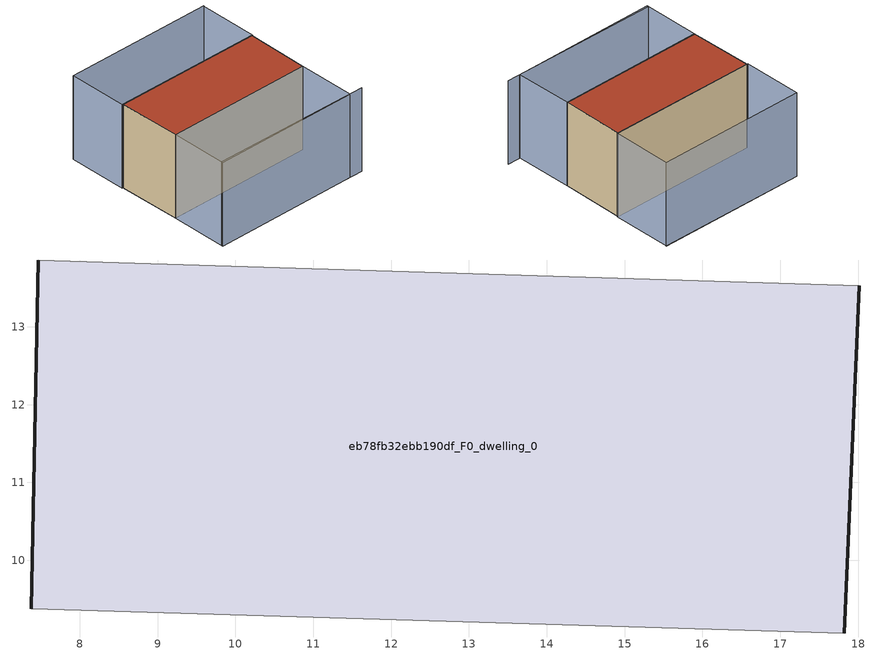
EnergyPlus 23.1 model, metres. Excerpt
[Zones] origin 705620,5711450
eb78fb32ebb190df_F0_dwelling_0
 floor ground (EU_floor_Construction): 17.82,9.07 18.02,13.53 7.46,13.86 7.38,9.38 z0
 wall outside (EU_wall_Construction): 7.38,9.38 7.46,13.86 / 18.02,13.53 17.82,9.07 z0:6
 wall adiabatic (EU_wall_Construction): 17.82,9.07 7.38,9.38 / 7.46,13.86 18.02,13.53 z0:6
 roof outside (EU_roof_Construction): 18.02,13.53 17.82,9.07 7.38,9.38 7.46,13.86 z6
shading: 7.26,5.42 18.66,4.98 / 7.37,9.38 17.83,9.07 / 17.83,9.07 17.71,5.02 / 17.71,5.02 7.25,5.33 / 7.25,5.33 7.37,9.38 / 7.55,18.07 18.22,17.71 / 18.22,17.71 18.07,13.5 / 18.07,13.5 7.41,13.86 / 7.41,13.86 7.55,18.07 / 18.22,17.71 7.55,18.07 z0:6
[Building]
EU S2 Campaign: North Axis=0; Terrain=City; Solar Distribution=FullExterior
[Site:Location]
London: Latitude=51.5; Longitude=-0.5; Time Zone=0; Elevation=25
[SizingPeriod:WeatherFileDays]
AnnualSizingPeriod: Begin Month=1; Begin Day of Month=1; End Month=12; End Day of Month=31; Day of Week for Start Day=Monday; Use Weather File Daylight Saving Period=No; Use Weather File Rain and Snow Indicators=No
[MATERIAL]
EU_InternalMass_Material: Roughness=MediumRough; Thickness=0.1; Conductivity=1; Density=1800; Specific Heat=900; Thermal Absorptance=0.9; Solar Absorptance=0.7; Visible Absorptance=0.7
[MATERIAL:NOMASS] Roughness=MediumRough; Thermal Absorptance=0.9; Solar Absorptance=0.7; Visible Absorptance=0.7
Name | Thermal Resistance
EU_wall_NoMass | 0.724719
EU_roof_NoMass | 2.98947
EU_floor_NoMass | 2.39157
[CONSTRUCTION]
EU_wall_Construction: EU_wall_NoMass
EU_roof_Construction: EU_roof_NoMass
EU_floor_Construction: EU_floor_NoMass
EU_InternalMass_Construction: EU_InternalMass_Material
[ZONE]
eb78fb32ebb190df_F0_dwelling_0: Type=1; Multiplier=1; Ceiling Height=autocalculate; Volume=281.991; Floor Area=autocalculate; Part of Total Floor Area=Yes
[INTERNALMASS]
eb78fb32ebb190df_F0_dwelling_0_EU_InternalMass: Construction=EU_InternalMass_Construction; Zone or ZoneList=eb78fb32ebb190df_F0_dwelling_0; Surface Area=46.9983
[OTHEREQUIPMENT]
EU_Step8_InternalGain_eb78fb32ebb190df_F0_dwelling_0_f000: Fuel Type=Electricity; Zone or ZoneList or Space or SpaceList=eb78fb32ebb190df_F0_dwelling_0; Schedule=EU_Step8_GainSchedule_eb78fb32ebb190df_F0_dwelling_0_f000; Design Level Calculation Method=Watts/Area; Power per Zone Floor Area=1; Fraction Latent=0; Fraction Radiant=0; Fraction Lost=0; Carbon Dioxide Generation Rate=0; EndUse Subcategory=EU_Step8_InternalGains
[ZONEVENTILATION:DESIGNFLOWRATE]
EU_ConstantAir_eb78fb32ebb190df_F0_dwelling_0: Zone or ZoneList or Space or SpaceList=eb78fb32ebb190df_F0_dwelling_0; Schedule=EU_AlwaysOn; Design Flow Rate Calculation Method=AirChanges/Hour; Air Changes per Hour=0.418135; Ventilation Type=Natural; Fan Pressure Rise=0; Fan Total Efficiency=1; Constant Term Coefficient=1; Temperature Term Coefficient=0; Velocity Term Coefficient=0; Velocity Squared Term Coefficient=0; Minimum Indoor Temperature=-100; Maximum Indoor Temperature=100; Delta Temperature=-100; Minimum Outdoor Temperature=-100; Maximum Outdoor Temperature=100; Maximum Wind Speed=40
[HVACTEMPLATE:THERMOSTAT]
EU_HeatOnly_eb78fb32ebb190df_F0_dwelling_0: Constant Heating Setpoint=20; Constant Cooling Setpoint=50
[HVACTEMPLATE:ZONE:IDEALLOADSAIRSYSTEM]
eb78fb32ebb190df_F0_dwelling_0: Template Thermostat=EU_HeatOnly_eb78fb32ebb190df_F0_dwelling_0; System Availability Schedule=EU_AlwaysOn; Maximum Heating Supply Air Temperature=50; Minimum Cooling Supply Air Temperature=13; Maximum Heating Supply Air Humidity Ratio=0.0156; Minimum Cooling Supply Air Humidity Ratio=0.0077; Heating Limit=NoLimit; Cooling Limit=NoLimit; Heating Availability Schedule=EU_AlwaysOn; Cooling Availability Schedule=EU_CoolingOff; Dehumidification Control Type=ConstantSensibleHeatRatio; Cooling Sensible Heat Ratio=0.7; Dehumidification Setpoint=60; Humidification Control Type=None; Humidification Setpoint=30; Outdoor Air Method=None; Outdoor Air Flow Rate per Person=0.00944; Outdoor Air Flow Rate per Zone Floor Area=0; Outdoor Air Flow Rate per Zone=0; Demand Controlled Ventilation Type=None; Outdoor Air Economizer Type=NoEconomizer; Heat Recovery Type=None; Sensible Heat Recovery Effectiveness=0.7; Latent Heat Recovery Effectiveness=0.65
[SIZING:ZONE]
eb78fb32ebb190df_F0_dwelling_0: Zone Cooling Design Supply Air Temperature Input Method=SupplyAirTemperature; Zone Cooling Design Supply Air Temperature=13; Zone Heating Design Supply Air Temperature Input Method=SupplyAirTemperature; Zone Heating Design Supply Air Temperature=50; Zone Cooling Design Supply Air Humidity Ratio=0.008; Zone Heating Design Supply Air Humidity Ratio=0.008; Cooling Design Air Flow Method=DesignDay; Cooling Design Air Flow Rate=0; Cooling Minimum Air Flow per Zone Floor Area=0.000762; Cooling Minimum Air Flow=0; Cooling Minimum Air Flow Fraction=0.2; Heating Design Air Flow Method=DesignDay; Heating Design Air Flow Rate=0; Heating Maximum Air Flow per Zone Floor Area=0.002032; Heating Maximum Air Flow=0.141576; Heating Maximum Air Flow Fraction=0.3; Account for Dedicated Outdoor Air System=No; Dedicated Outdoor Air System Control Strategy=NeutralSupplyAir; Dedicated Outdoor Air Low Setpoint Temperature for Design=autosize; Dedicated Outdoor Air High Setpoint Temperature for Design=autosize; Zone Load Sizing Method=Sensible Load Only No Latent Load; Zone Latent Cooling Design Supply Air Humidity Ratio Input Method=HumidityRatioDifference; Zone Cooling Design Supply Air Humidity Ratio Difference=0.005; Zone Latent Heating Design Supply Air Humidity Ratio Input Method=HumidityRatioDifference; Zone Humidification Design Supply Air Humidity Ratio Difference=0.005
[SCHEDULE:CONSTANT]
Name | Hourly Value
EU_AlwaysOn | 1
EU_CoolingOff | 0
[SCHEDULE:FILE]
EU_Step8_GainSchedule_eb78fb32ebb190df_F0_dwelling_0_f000: File=../../schedules/eb78fb32ebb190df/eb78fb32ebb190df_F0_dwelling_0_f000_gain.csv; Column Number=1; Rows to Skip at Top=0; Number of Hours of Data=8760; Column Separator=Comma; Interpolate to Timestep=No; Minutes per Item=60; Adjust Schedule for Daylight Savings=Yes
